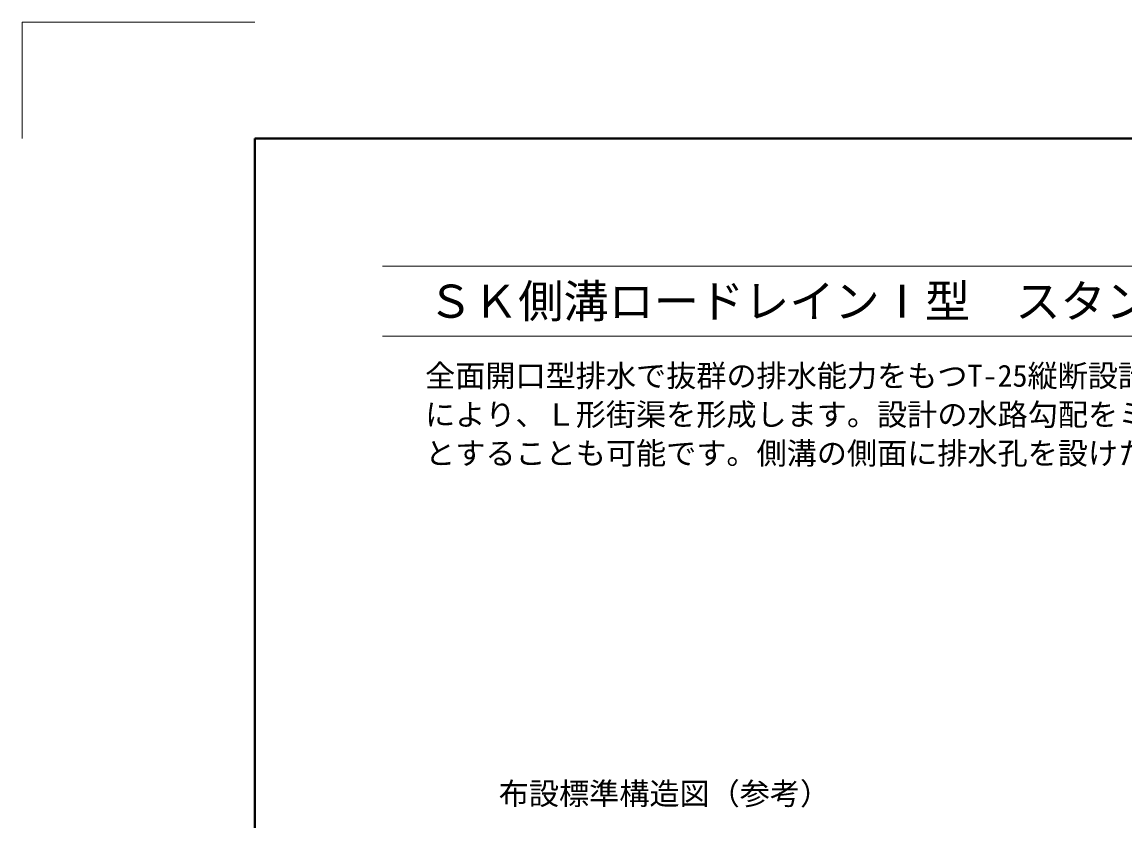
# Model space of a CAD drawing. Units: millimetres at full size; details may follow other scales. Extents: x -256 to 8822, y 144 to 6610.
# Drawn here: x -256 to 1640, y 4711 to 6084 of the extents above; entities that cross this region are included whole.
import ezdxf
from ezdxf.enums import TextEntityAlignment as Align

# ---------------------------------------------------------------- set-up
doc = ezdxf.new("R2010")
doc.units = ezdxf.units.MM
doc.header["$LTSCALE"] = 10
for name, color, linetype, lineweight in [('Defpoints_3', 8, 'Continuous', 0), ('図枠', 7, 'Continuous', 5), ('補助線', 8, 'Continuous', 9)]:
    doc.layers.add(name, color=color, linetype=linetype, lineweight=lineweight)
doc.layers.add('文字', color=7, linetype='Continuous')
doc.styles.add('ＭＳ ゴシック', font='')
doc.styles.get('ＭＳ ゴシック').set_extended_font_data('MS Gothic')

msp = doc.modelspace()

# ---------------------------------------------------------------- linework, layer by layer
at = {"layer": 'Defpoints_3', "color": 7, "lineweight": 13}
for p, q in [((-256.36, 6084.4), (-256.36, 5884.4)), ((143.64, 6084.4), (-256.36, 6084.4))]:
    msp.add_line(p, q, dxfattribs=at)
at = {"layer": '図枠', "lineweight": 40}
for q in [(3743.64, 5884.4), (143.64, 344.4)]:
    msp.add_line((143.64, 5884.4), q, dxfattribs=at)
at = {"layer": '図枠', "lineweight": 13}
for p, q in [((363.64, 5664.4), (2626.42, 5664.4)), ((363.64, 5544.4), (2626.42, 5544.4))]:
    msp.add_line(p, q, dxfattribs=at)
at = {"layer": '補助線', "lineweight": 40}
msp.add_line((143.64, 641.4), (143.64, 5781.4), dxfattribs=at)

# ---------------------------------------------------------------- texts
at = {"layer": '図枠', "style": 'ＭＳ ゴシック'}
msp.add_text('\u3000ＳＫ側溝ロードレインⅠ型\u3000スタンダードタイプ', height=56.96, dxfattribs=at).set_placement((363.64, 5604.4), align=Align.MIDDLE_LEFT)
at = {"layer": '文字', "style": 'ＭＳ ゴシック'}
for s, p in [('全面開口型排水で抜群の排水能力をもつT-25縦断設計の函渠タイプの側溝です。車道境界ブロックとの組み合わせ', (436.68, 5495.19)), ('により、Ｌ形街渠を形成します。設計の水路勾配をミリ単位で製造可能な自由勾配側溝で道路勾配と逆の水路勾配', (436.68, 5428.53)), ('とすることも可能です。側溝の側面に排水孔を設けた排水性舗装対応型の製品もございます。', (436.68, 5361.86))]:
    msp.add_text(s, height=37.98, dxfattribs=at).set_placement(p, align=Align.TOP_LEFT)
msp.add_text('布設標準構造図（参考）', height=37.98, dxfattribs=at).set_placement((848.22, 4757.59), align=Align.MIDDLE_CENTER)

doc.saveas('drawing.dxf')
